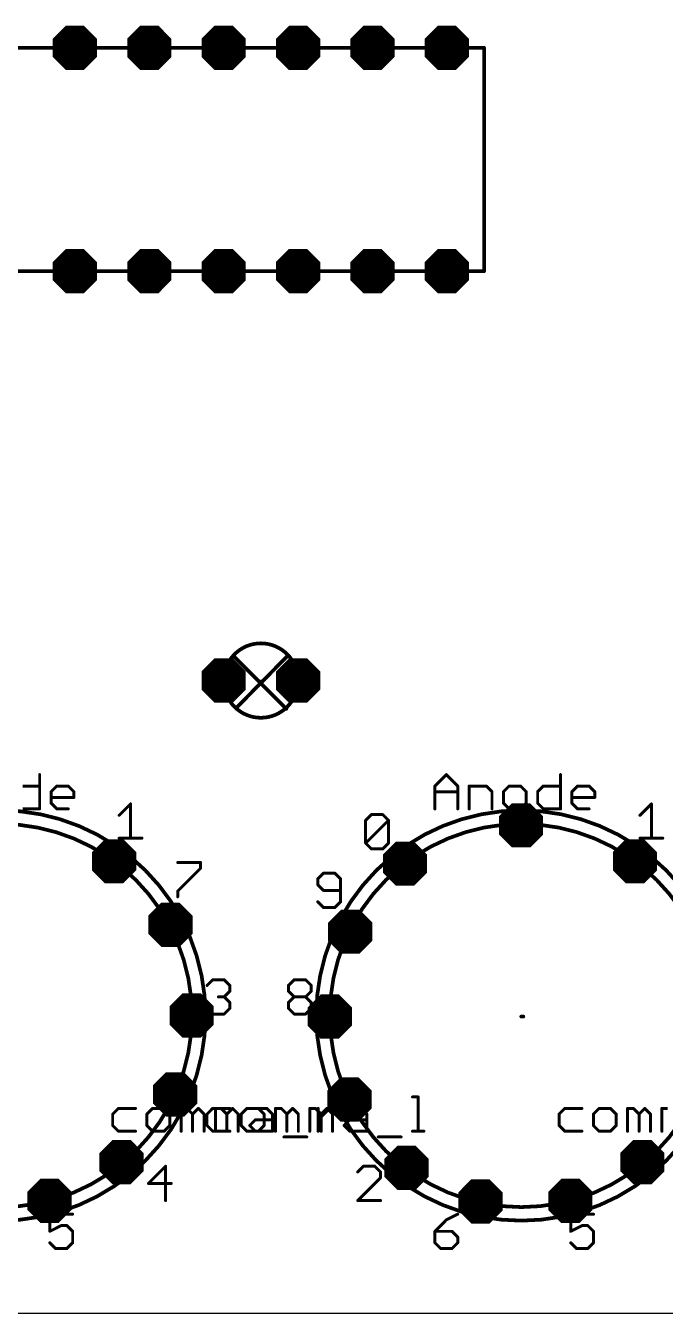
# Model space of a CAD drawing. Extents: x -5 to 105, y 0 to 80.
# Drawn here: x 24.99 to 46.82, y 0 to 43.93 of the extents above; entities that cross this region are included whole.
import ezdxf

# ---------------------------------------------------------------- set-up
doc = ezdxf.new("R2010")
doc.units = 0
for name, color, linetype in [('17', 82, 'CONTINUOUS'), ('20', 7, 'CONTINUOUS'), ('21', 253, 'CONTINUOUS'), ('23', 7, 'CONTINUOUS')]:
    doc.layers.add(name, color=color, linetype=linetype)

# ---------------------------------------------------------------- blocks, each defined once
blk = doc.blocks.new('OCTAGONP')
at = {"const_width": 0.5}
blk.add_lwpolyline([(-0.25, -0.1036), (-0.25, 0.1036), (-0.1036, 0.25), (0.1036, 0.25), (0.25, 0.1036), (0.25, -0.1036), (0.1036, -0.25), (-0.1036, -0.25), (-0.25, -0.1036), (-0.25, 0.1036)], dxfattribs=at)

msp = doc.modelspace()

# ---------------------------------------------------------------- linework, layer by layer
at = {"layer": '20'}
msp.add_line((0, 0), (100, 0), dxfattribs=at)
at = {"layer": '21'}
for points, const_width in [([(5.08, 43.18), (40.64, 43.18)], 0.127), ([(40.64, 43.18), (40.64, 35.56)], 0.127), ([(40.64, 35.56), (5.08, 35.56)], 0.127), ([(32.0807, 22.4354), (33.8888, 20.6272)], 0.127), ([(32.1746, 20.6507), (33.8888, 22.3884)], 0.127), ([(24.8835, 17.9903), (25.4682, 17.9903)], 0.1016), ([(25.4682, 18.3801), (25.4682, 17.2108)], 0.1016), ([(25.858, 17.7954), (26.0528, 17.9903)], 0.1016), ([(26.0528, 17.9903), (26.4426, 17.9903)], 0.1016), ([(26.4426, 17.9903), (26.6375, 17.7954)], 0.1016), ([(38.9608, 17.9903), (39.3505, 18.3801)], 0.1016), ([(38.9608, 17.2108), (38.9608, 17.9903)], 0.1016), ([(39.3505, 18.3801), (39.7403, 17.9903)], 0.1016), ([(39.7403, 17.9903), (39.7403, 17.2108)], 0.1016), ([(40.1301, 17.2108), (40.1301, 17.9903)], 0.1016), ([(40.1301, 17.9903), (40.7147, 17.9903)], 0.1016), ([(40.7147, 17.9903), (40.9096, 17.7954)], 0.1016), ([(41.4942, 17.9903), (41.2994, 17.7954)], 0.1016), ([(41.884, 17.9903), (41.4942, 17.9903)], 0.1016), ([(42.0789, 17.7954), (41.884, 17.9903)], 0.1016), ([(42.4687, 17.7954), (42.6635, 17.9903)], 0.1016), ([(42.6635, 17.9903), (43.2482, 17.9903)], 0.1016), ([(43.2482, 18.3801), (43.2482, 17.2108)], 0.1016), ([(43.638, 17.7954), (43.8328, 17.9903)], 0.1016), ([(43.8328, 17.9903), (44.2226, 17.9903)], 0.1016), ([(44.2226, 17.9903), (44.4175, 17.7954)], 0.1016), ([(25.858, 17.4056), (25.858, 17.7954)], 0.1016), ([(26.6375, 17.6005), (25.858, 17.6005)], 0.1016), ([(26.6375, 17.7954), (26.6375, 17.6005)], 0.1016), ([(38.9608, 17.7954), (39.7403, 17.7954)], 0.1016), ([(40.9096, 17.7954), (40.9096, 17.2108)], 0.1016), ([(41.2994, 17.7954), (41.2994, 17.4056)], 0.1016), ([(42.0789, 17.4056), (42.0789, 17.7954)], 0.1016), ([(42.4687, 17.4056), (42.4687, 17.7954)], 0.1016), ([(43.638, 17.4056), (43.638, 17.7954)], 0.1016), ([(44.4175, 17.6005), (43.638, 17.6005)], 0.1016), ([(44.4175, 17.7954), (44.4175, 17.6005)], 0.1016), ([(25.4682, 17.2108), (24.8835, 17.2108)], 0.1016), ([(26.0528, 17.2108), (25.858, 17.4056)], 0.1016), ([(26.4426, 17.2108), (26.0528, 17.2108)], 0.1016), ([(28.1808, 16.9903), (28.5705, 17.3801)], 0.1016), ([(28.5705, 17.3801), (28.5705, 16.2108)], 0.1016), ([(41.2994, 17.4056), (41.4942, 17.2108)], 0.1016), ([(41.4942, 17.2108), (41.884, 17.2108)], 0.1016), ([(41.884, 17.2108), (42.0789, 17.4056)], 0.1016), ([(42.6635, 17.2108), (42.4687, 17.4056)], 0.1016), ([(43.2482, 17.2108), (42.6635, 17.2108)], 0.1016), ([(43.8328, 17.2108), (43.638, 17.4056)], 0.1016), ([(44.2226, 17.2108), (43.8328, 17.2108)], 0.1016), ([(45.9608, 16.9903), (46.3505, 17.3801)], 0.1016), ([(46.3505, 17.3801), (46.3505, 16.2108)], 0.1016), ([(36.5958, 16.8202), (36.7906, 17.0151)], 0.1016), ([(36.5958, 16.0406), (36.5958, 16.8202)], 0.1016), ([(36.5958, 16.0406), (37.3753, 16.8202)], 0.1016), ([(36.7906, 17.0151), (37.1804, 17.0151)], 0.1016), ([(37.1804, 17.0151), (37.3753, 16.8202)], 0.1016), ([(37.3753, 16.8202), (37.3753, 16.0406)], 0.1016), ([(28.1808, 16.2108), (28.9603, 16.2108)], 0.1016), ([(45.9608, 16.2108), (46.7403, 16.2108)], 0.1016), ([(36.7906, 15.8458), (36.5958, 16.0406)], 0.1016), ([(37.1804, 15.8458), (36.7906, 15.8458)], 0.1016), ([(37.3753, 16.0406), (37.1804, 15.8458)], 0.1016), ([(30.1808, 15.3801), (30.9603, 15.3801)], 0.1016), ([(30.9603, 15.3801), (30.9603, 15.1852)], 0.1016), ([(30.9603, 15.1852), (30.1808, 14.4056)], 0.1016), ([(35.1556, 15.0151), (34.9608, 14.8202)], 0.1016), ([(35.5454, 15.0151), (35.1556, 15.0151)], 0.1016), ([(35.7403, 14.8202), (35.5454, 15.0151)], 0.1016), ([(34.9608, 14.8202), (34.9608, 14.6253)], 0.1016), ([(34.9608, 14.6253), (35.1556, 14.4304)], 0.1016), ([(35.7403, 14.0406), (35.7403, 14.8202)], 0.1016), ([(30.1808, 14.4056), (30.1808, 14.2108)], 0.1016), ([(34.9608, 14.0406), (35.1556, 13.8458)], 0.1016), ([(35.1556, 14.4304), (35.7403, 14.4304)], 0.1016), ([(35.5454, 13.8458), (35.7403, 14.0406)], 0.1016), ([(35.1556, 13.8458), (35.5454, 13.8458)], 0.1016), ([(31.1808, 11.1852), (31.3756, 11.3801)], 0.1016), ([(31.3756, 11.3801), (31.7654, 11.3801)], 0.1016), ([(31.7654, 11.3801), (31.9603, 11.1852)], 0.1016), ([(33.9608, 11.1852), (34.1556, 11.3801)], 0.1016), ([(34.1556, 11.3801), (34.5454, 11.3801)], 0.1016), ([(34.5454, 11.3801), (34.7403, 11.1852)], 0.1016), ([(31.9603, 10.9903), (31.7654, 10.7954)], 0.1016), ([(31.9603, 11.1852), (31.9603, 10.9903)], 0.1016), ([(33.9608, 10.9903), (33.9608, 11.1852)], 0.1016), ([(34.1556, 10.7954), (33.9608, 10.9903)], 0.1016), ([(34.7403, 10.9903), (34.5454, 10.7954)], 0.1016), ([(34.7403, 11.1852), (34.7403, 10.9903)], 0.1016), ([(31.7654, 10.7954), (31.5705, 10.7954)], 0.1016), ([(31.7654, 10.7954), (31.9603, 10.6005)], 0.1016), ([(31.9603, 10.6005), (31.9603, 10.4056)], 0.1016), ([(33.9608, 10.6005), (34.1556, 10.7954)], 0.1016), ([(33.9608, 10.4056), (33.9608, 10.6005)], 0.1016), ([(34.1556, 10.7954), (34.5454, 10.7954)], 0.1016), ([(34.5454, 10.7954), (34.7403, 10.6005)], 0.1016), ([(34.7403, 10.6005), (34.7403, 10.4056)], 0.1016), ([(31.3756, 10.2108), (31.1808, 10.4056)], 0.1016), ([(31.7654, 10.2108), (31.3756, 10.2108)], 0.1016), ([(31.9603, 10.4056), (31.7654, 10.2108)], 0.1016), ([(34.1556, 10.2108), (33.9608, 10.4056)], 0.1016), ([(34.5454, 10.2108), (34.1556, 10.2108)], 0.1016), ([(34.7403, 10.4056), (34.5454, 10.2108)], 0.1016), ([(41.91, 10.1253), (41.9794, 10.1253)], 0.127), ([(28.1556, 6.9903), (27.9608, 6.7954)], 0.1016), ([(28.7403, 6.9903), (28.1556, 6.9903)], 0.1016), ([(29.3249, 6.9903), (29.1301, 6.7954)], 0.1016), ([(29.7147, 6.9903), (29.3249, 6.9903)], 0.1016), ([(29.9096, 6.7954), (29.7147, 6.9903)], 0.1016), ([(30.2994, 6.2108), (30.2994, 6.9903)], 0.1016), ([(30.2994, 6.9903), (30.4942, 6.9903)], 0.1016), ([(30.4942, 6.9903), (30.6891, 6.7954)], 0.1016), ([(30.6891, 6.7954), (30.884, 6.9903)], 0.1016), ([(30.884, 6.9903), (31.0789, 6.7954)], 0.1016), ([(31.3756, 6.9903), (31.1808, 6.7954)], 0.1016), ([(31.9603, 6.9903), (31.3756, 6.9903)], 0.1016), ([(31.4687, 6.2108), (31.4687, 6.9903)], 0.1016), ([(31.4687, 6.9903), (31.6635, 6.9903)], 0.1016), ([(31.6635, 6.9903), (31.8584, 6.7954)], 0.1016), ([(31.8584, 6.7954), (32.0533, 6.9903)], 0.1016), ([(32.0533, 6.9903), (32.2482, 6.7954)], 0.1016), ([(32.5449, 6.9903), (32.3501, 6.7954)], 0.1016), ([(32.9347, 6.9903), (32.5449, 6.9903)], 0.1016), ([(32.8328, 6.9903), (33.2226, 6.9903)], 0.1016), ([(33.1296, 6.7954), (32.9347, 6.9903)], 0.1016), ([(33.2226, 6.9903), (33.4175, 6.7954)], 0.1016), ([(33.5194, 6.2108), (33.5194, 6.9903)], 0.1016), ([(33.5194, 6.9903), (33.7142, 6.9903)], 0.1016), ([(33.7142, 6.9903), (33.9091, 6.7954)], 0.1016), ([(33.9091, 6.7954), (34.104, 6.9903)], 0.1016), ([(34.104, 6.9903), (34.2989, 6.7954)], 0.1016), ([(34.6887, 6.2108), (34.6887, 6.9903)], 0.1016), ([(34.6887, 6.9903), (34.8835, 6.9903)], 0.1016), ([(34.8835, 6.9903), (35.0784, 6.7954)], 0.1016), ([(34.9766, 6.2108), (34.9766, 6.9903)], 0.1016), ([(34.9766, 6.6005), (35.3663, 6.9903)], 0.1016), ([(35.0784, 6.7954), (35.2733, 6.9903)], 0.1016), ([(35.2733, 6.9903), (35.4682, 6.7954)], 0.1016), ([(35.3663, 6.9903), (35.5612, 6.9903)], 0.1016), ([(36.0528, 6.9903), (36.4426, 6.9903)], 0.1016), ([(36.4426, 6.9903), (36.6375, 6.7954)], 0.1016), ([(38.1966, 7.3801), (38.3914, 7.3801)], 0.1016), ([(38.3914, 7.3801), (38.3914, 6.2108)], 0.1016), ([(43.3956, 6.9903), (43.2008, 6.7954)], 0.1016), ([(43.9803, 6.9903), (43.3956, 6.9903)], 0.1016), ([(44.5649, 6.9903), (44.3701, 6.7954)], 0.1016), ([(44.9547, 6.9903), (44.5649, 6.9903)], 0.1016), ([(45.1496, 6.7954), (44.9547, 6.9903)], 0.1016), ([(45.5394, 6.2108), (45.5394, 6.9903)], 0.1016), ([(45.5394, 6.9903), (45.7342, 6.9903)], 0.1016), ([(45.7342, 6.9903), (45.9291, 6.7954)], 0.1016), ([(45.9291, 6.7954), (46.124, 6.9903)], 0.1016), ([(46.124, 6.9903), (46.3189, 6.7954)], 0.1016), ([(46.7087, 6.2108), (46.7087, 6.9903)], 0.1016), ([(46.7087, 6.9903), (46.9035, 6.9903)], 0.1016), ([(27.9608, 6.7954), (27.9608, 6.4056)], 0.1016), ([(29.1301, 6.7954), (29.1301, 6.4056)], 0.1016), ([(29.9096, 6.4056), (29.9096, 6.7954)], 0.1016), ([(30.6891, 6.7954), (30.6891, 6.2108)], 0.1016), ([(31.0789, 6.7954), (31.0789, 6.2108)], 0.1016), ([(31.1808, 6.7954), (31.1808, 6.4056)], 0.1016), ([(31.8584, 6.7954), (31.8584, 6.2108)], 0.1016), ([(32.2482, 6.7954), (32.2482, 6.2108)], 0.1016), ([(32.3501, 6.7954), (32.3501, 6.4056)], 0.1016), ([(32.638, 6.4056), (32.8328, 6.6005)], 0.1016), ([(32.8328, 6.6005), (33.4175, 6.6005)], 0.1016), ([(33.1296, 6.4056), (33.1296, 6.7954)], 0.1016), ([(33.4175, 6.7954), (33.4175, 6.2108)], 0.1016), ([(33.9091, 6.7954), (33.9091, 6.2108)], 0.1016), ([(34.2989, 6.7954), (34.2989, 6.2108)], 0.1016), ([(35.0784, 6.7954), (35.0784, 6.2108)], 0.1016), ([(35.4682, 6.7954), (35.4682, 6.2108)], 0.1016), ([(35.858, 6.4056), (36.0528, 6.6005)], 0.1016), ([(36.0528, 6.6005), (36.6375, 6.6005)], 0.1016), ([(36.6375, 6.7954), (36.6375, 6.2108)], 0.1016), ([(43.2008, 6.7954), (43.2008, 6.4056)], 0.1016), ([(44.3701, 6.7954), (44.3701, 6.4056)], 0.1016), ([(45.1496, 6.4056), (45.1496, 6.7954)], 0.1016), ([(45.9291, 6.7954), (45.9291, 6.2108)], 0.1016), ([(46.3189, 6.7954), (46.3189, 6.2108)], 0.1016), ([(27.9608, 6.4056), (28.1556, 6.2108)], 0.1016), ([(28.1556, 6.2108), (28.7403, 6.2108)], 0.1016), ([(29.1301, 6.4056), (29.3249, 6.2108)], 0.1016), ([(29.3249, 6.2108), (29.7147, 6.2108)], 0.1016), ([(29.7147, 6.2108), (29.9096, 6.4056)], 0.1016), ([(31.1808, 6.4056), (31.3756, 6.2108)], 0.1016), ([(31.3756, 6.2108), (31.9603, 6.2108)], 0.1016), ([(32.3501, 6.4056), (32.5449, 6.2108)], 0.1016), ([(32.5449, 6.2108), (32.9347, 6.2108)], 0.1016), ([(32.8328, 6.2108), (32.638, 6.4056)], 0.1016), ([(33.4175, 6.2108), (32.8328, 6.2108)], 0.1016), ([(32.9347, 6.2108), (33.1296, 6.4056)], 0.1016), ([(36.0528, 6.2108), (35.858, 6.4056)], 0.1016), ([(36.6375, 6.2108), (36.0528, 6.2108)], 0.1016), ([(38.1966, 6.2108), (38.5863, 6.2108)], 0.1016), ([(43.2008, 6.4056), (43.3956, 6.2108)], 0.1016), ([(43.3956, 6.2108), (43.9803, 6.2108)], 0.1016), ([(44.3701, 6.4056), (44.5649, 6.2108)], 0.1016), ([(44.5649, 6.2108), (44.9547, 6.2108)], 0.1016), ([(44.9547, 6.2108), (45.1496, 6.4056)], 0.1016), ([(33.8073, 6.016), (34.5868, 6.016)], 0.1016), ([(37.0273, 6.016), (37.8068, 6.016)], 0.1016), ([(29.7654, 5.0151), (29.1808, 4.4304)], 0.1016), ([(29.7654, 3.8458), (29.7654, 5.0151)], 0.1016), ([(36.5206, 5.0151), (36.3258, 4.8202)], 0.1016), ([(36.9104, 5.0151), (36.5206, 5.0151)], 0.1016), ([(37.1053, 4.8202), (36.9104, 5.0151)], 0.1016), ([(37.1053, 4.6253), (37.1053, 4.8202)], 0.1016), ([(29.1808, 4.4304), (29.9603, 4.4304)], 0.1016), ([(36.3258, 3.8458), (37.1053, 4.6253)], 0.1016), ([(37.1053, 3.8458), (36.3258, 3.8458)], 0.1016), ([(26.5953, 3.3801), (25.8158, 3.3801)], 0.1016), ([(25.8158, 3.3801), (25.8158, 2.7954)], 0.1016), ([(39.3505, 3.1852), (38.9608, 2.7954)], 0.1016), ([(39.7403, 3.3801), (39.3505, 3.1852)], 0.1016), ([(44.3753, 3.3801), (43.5958, 3.3801)], 0.1016), ([(43.5958, 3.3801), (43.5958, 2.7954)], 0.1016), ([(25.8158, 2.7954), (26.2055, 2.9903)], 0.1016), ([(26.2055, 2.9903), (26.4004, 2.9903)], 0.1016), ([(26.4004, 2.9903), (26.5953, 2.7954)], 0.1016), ([(26.5953, 2.7954), (26.5953, 2.4056)], 0.1016), ([(38.9608, 2.7954), (38.9608, 2.4056)], 0.1016), ([(39.5454, 2.7954), (38.9608, 2.7954)], 0.1016), ([(39.7403, 2.6005), (39.5454, 2.7954)], 0.1016), ([(39.7403, 2.4056), (39.7403, 2.6005)], 0.1016), ([(43.5958, 2.7954), (43.9855, 2.9903)], 0.1016), ([(43.9855, 2.9903), (44.1804, 2.9903)], 0.1016), ([(44.1804, 2.9903), (44.3753, 2.7954)], 0.1016), ([(44.3753, 2.7954), (44.3753, 2.4056)], 0.1016), ([(26.0106, 2.2108), (25.8158, 2.4056)], 0.1016), ([(26.4004, 2.2108), (26.0106, 2.2108)], 0.1016), ([(26.5953, 2.4056), (26.4004, 2.2108)], 0.1016), ([(38.9608, 2.4056), (39.1556, 2.2108)], 0.1016), ([(39.1556, 2.2108), (39.5454, 2.2108)], 0.1016), ([(39.5454, 2.2108), (39.7403, 2.4056)], 0.1016), ([(43.7906, 2.2108), (43.5958, 2.4056)], 0.1016), ([(44.1804, 2.2108), (43.7906, 2.2108)], 0.1016), ([(44.3753, 2.4056), (44.1804, 2.2108)], 0.1016)]:
    msp.add_lwpolyline(points, dxfattribs=dict(at, const_width=const_width))
for points, const_width in [([(40.6718, 43.18, 1), (40.6082, 43.18)], 0.0635), ([(40.64, 43.1482, 1), (40.64, 43.2118)], 0.0635), ([(40.6082, 35.56, 1), (40.6718, 35.56)], 0.0635), ([(40.64, 35.5282, 1), (40.64, 35.5918)], 0.0635), ([(33.02, 20.32, 1), (33.02, 22.86, 1), (33.02, 20.32)], 0.127), ([(32.1032, 22.4579, 1), (32.0582, 22.4129)], 0.0635), ([(33.9114, 22.3661, 1), (33.8662, 22.4107)], 0.0635), ([(32.152, 20.673, 1), (32.1972, 20.6284)], 0.0635), ([(33.8663, 20.6047, 1), (33.9113, 20.6497)], 0.0635), ([(25.4936, 18.3801, 1), (25.4428, 18.3801)], 0.0508), ([(25.4682, 17.9649, 1), (25.4682, 18.0157)], 0.0508), ([(26.0528, 18.0157, 1), (26.0528, 17.9649)], 0.0508), ([(26.0708, 17.9723, 1), (26.0348, 18.0083)], 0.0508), ([(26.4606, 18.0083, 1), (26.4246, 17.9723)], 0.0508), ([(26.4426, 17.9649, 1), (26.4426, 18.0157)], 0.0508), ([(38.9428, 18.0083, 1), (38.9788, 17.9723)], 0.0508), ([(38.9862, 17.9903, 1), (38.9354, 17.9903)], 0.0508), ([(39.3685, 18.3981, 1), (39.3325, 18.3621)], 0.0508), ([(39.3685, 18.3621, 1), (39.3325, 18.3981)], 0.0508), ([(39.7657, 17.9903, 1), (39.7149, 17.9903)], 0.0508), ([(39.7223, 17.9723, 1), (39.7583, 18.0083)], 0.0508), ([(40.1555, 17.9903, 1), (40.1047, 17.9903)], 0.0508), ([(40.1301, 18.0157, 1), (40.1301, 17.9649)], 0.0508), ([(40.7327, 18.0083, 1), (40.6967, 17.9723)], 0.0508), ([(40.7147, 17.9649, 1), (40.7147, 18.0157)], 0.0508), ([(41.4942, 18.0157, 1), (41.4942, 17.9649)], 0.0508), ([(41.5122, 17.9723, 1), (41.4762, 18.0083)], 0.0508), ([(41.902, 18.0083, 1), (41.866, 17.9723)], 0.0508), ([(41.884, 17.9649, 1), (41.884, 18.0157)], 0.0508), ([(42.6635, 18.0157, 1), (42.6635, 17.9649)], 0.0508), ([(42.6815, 17.9723, 1), (42.6455, 18.0083)], 0.0508), ([(43.2736, 18.3801, 1), (43.2228, 18.3801)], 0.0508), ([(43.2482, 17.9649, 1), (43.2482, 18.0157)], 0.0508), ([(43.8328, 18.0157, 1), (43.8328, 17.9649)], 0.0508), ([(43.8508, 17.9723, 1), (43.8148, 18.0083)], 0.0508), ([(44.2406, 18.0083, 1), (44.2046, 17.9723)], 0.0508), ([(44.2226, 17.9649, 1), (44.2226, 18.0157)], 0.0508), ([(25.84, 17.8134, 1), (25.876, 17.7774)], 0.0508), ([(25.8834, 17.7954, 1), (25.8326, 17.7954)], 0.0508), ([(25.858, 17.6259, 1), (25.858, 17.5751)], 0.0508), ([(26.6629, 17.7954, 1), (26.6121, 17.7954)], 0.0508), ([(26.6121, 17.6005, 1), (26.6629, 17.6005)], 0.0508), ([(26.6195, 17.7774, 1), (26.6555, 17.8134)], 0.0508), ([(26.6375, 17.5751, 1), (26.6375, 17.6259)], 0.0508), ([(38.9608, 17.8208, 1), (38.9608, 17.77)], 0.0508), ([(39.7403, 17.77, 1), (39.7403, 17.8208)], 0.0508), ([(40.935, 17.7954, 1), (40.8842, 17.7954)], 0.0508), ([(40.8916, 17.7774, 1), (40.9276, 17.8134)], 0.0508), ([(41.2814, 17.8134, 1), (41.3174, 17.7774)], 0.0508), ([(41.3248, 17.7954, 1), (41.274, 17.7954)], 0.0508), ([(42.1043, 17.7954, 1), (42.0535, 17.7954)], 0.0508), ([(42.0609, 17.7774, 1), (42.0969, 17.8134)], 0.0508), ([(42.4507, 17.8134, 1), (42.4867, 17.7774)], 0.0508), ([(42.4941, 17.7954, 1), (42.4433, 17.7954)], 0.0508), ([(43.62, 17.8134, 1), (43.656, 17.7774)], 0.0508), ([(43.6634, 17.7954, 1), (43.6126, 17.7954)], 0.0508), ([(43.638, 17.6259, 1), (43.638, 17.5751)], 0.0508), ([(44.4429, 17.7954, 1), (44.3921, 17.7954)], 0.0508), ([(44.3921, 17.6005, 1), (44.4429, 17.6005)], 0.0508), ([(44.3995, 17.7774, 1), (44.4355, 17.8134)], 0.0508), ([(44.4175, 17.5751, 1), (44.4175, 17.6259)], 0.0508), ([(24.13, 3.16, 1), (24.13, 17.16, 1), (24.13, 3.16)], 0.127), ([(25.4428, 17.2108, 1), (25.4936, 17.2108)], 0.0508), ([(25.4682, 17.1854, 1), (25.4682, 17.2362)], 0.0508), ([(25.876, 17.4236, 1), (25.84, 17.3876)], 0.0508), ([(25.8326, 17.4056, 1), (25.8834, 17.4056)], 0.0508), ([(26.0528, 17.2362, 1), (26.0528, 17.1854)], 0.0508), ([(26.0348, 17.1928, 1), (26.0708, 17.2288)], 0.0508), ([(26.4426, 17.1854, 1), (26.4426, 17.2362)], 0.0508), ([(28.5959, 17.3801, 1), (28.5451, 17.3801)], 0.0508), ([(28.5885, 17.3621, 1), (28.5525, 17.3981)], 0.0508), ([(41.91, 3.16, 1), (41.91, 17.16, 1), (41.91, 3.16)], 0.127), ([(38.9354, 17.2108, 1), (38.9862, 17.2108)], 0.0508), ([(39.7149, 17.2108, 1), (39.7657, 17.2108)], 0.0508), ([(40.1047, 17.2108, 1), (40.1555, 17.2108)], 0.0508), ([(40.8842, 17.2108, 1), (40.935, 17.2108)], 0.0508), ([(41.3174, 17.4236, 1), (41.2814, 17.3876)], 0.0508), ([(41.274, 17.4056, 1), (41.3248, 17.4056)], 0.0508), ([(41.4942, 17.2362, 1), (41.4942, 17.1854)], 0.0508), ([(41.4762, 17.1928, 1), (41.5122, 17.2288)], 0.0508), ([(41.866, 17.2288, 1), (41.902, 17.1928)], 0.0508), ([(41.884, 17.1854, 1), (41.884, 17.2362)], 0.0508), ([(42.0535, 17.4056, 1), (42.1043, 17.4056)], 0.0508), ([(42.0969, 17.3876, 1), (42.0609, 17.4236)], 0.0508), ([(42.4867, 17.4236, 1), (42.4507, 17.3876)], 0.0508), ([(42.4433, 17.4056, 1), (42.4941, 17.4056)], 0.0508), ([(42.6635, 17.2362, 1), (42.6635, 17.1854)], 0.0508), ([(42.6455, 17.1928, 1), (42.6815, 17.2288)], 0.0508), ([(43.2228, 17.2108, 1), (43.2736, 17.2108)], 0.0508), ([(43.2482, 17.1854, 1), (43.2482, 17.2362)], 0.0508), ([(43.656, 17.4236, 1), (43.62, 17.3876)], 0.0508), ([(43.6126, 17.4056, 1), (43.6634, 17.4056)], 0.0508), ([(43.8328, 17.2362, 1), (43.8328, 17.1854)], 0.0508), ([(43.8148, 17.1928, 1), (43.8508, 17.2288)], 0.0508), ([(44.2226, 17.1854, 1), (44.2226, 17.2362)], 0.0508), ([(46.3759, 17.3801, 1), (46.3251, 17.3801)], 0.0508), ([(46.3685, 17.3621, 1), (46.3325, 17.3981)], 0.0508), ([(24.13, 3.6223, 1), (24.13, 16.6977, 1), (24.13, 3.6223)], 0.127), ([(28.1628, 17.0083, 1), (28.1988, 16.9723)], 0.0508), ([(41.91, 3.6223, 1), (41.91, 16.6977, 1), (41.91, 3.6223)], 0.127), ([(36.5778, 16.8382, 1), (36.6138, 16.8022)], 0.0508), ([(36.6212, 16.8202, 1), (36.5704, 16.8202)], 0.0508), ([(36.7906, 17.0405, 1), (36.7906, 16.9897)], 0.0508), ([(36.8086, 16.9971, 1), (36.7726, 17.0331)], 0.0508), ([(37.1984, 17.0331, 1), (37.1624, 16.9971)], 0.0508), ([(37.1804, 16.9897, 1), (37.1804, 17.0405)], 0.0508), ([(37.4007, 16.8202, 1), (37.3499, 16.8202)], 0.0508), ([(37.3933, 16.8022, 1), (37.3573, 16.8382)], 0.0508), ([(37.3573, 16.8022, 1), (37.3933, 16.8382)], 0.0508), ([(45.9428, 17.0083, 1), (45.9788, 16.9723)], 0.0508), ([(28.1808, 16.2362, 1), (28.1808, 16.1854)], 0.0508), ([(28.9603, 16.1854, 1), (28.9603, 16.2362)], 0.0508), ([(45.9608, 16.2362, 1), (45.9608, 16.1854)], 0.0508), ([(46.7403, 16.1854, 1), (46.7403, 16.2362)], 0.0508), ([(28.5451, 16.2108, 1), (28.5959, 16.2108)], 0.0508), ([(36.6138, 16.0586, 1), (36.5778, 16.0226)], 0.0508), ([(36.5778, 16.0586, 1), (36.6138, 16.0226)], 0.0508), ([(36.5704, 16.0406, 1), (36.6212, 16.0406)], 0.0508), ([(36.7906, 15.8712, 1), (36.7906, 15.8204)], 0.0508), ([(36.7726, 15.8278, 1), (36.8086, 15.8638)], 0.0508), ([(37.1624, 15.8638, 1), (37.1984, 15.8278)], 0.0508), ([(37.1804, 15.8204, 1), (37.1804, 15.8712)], 0.0508), ([(37.3499, 16.0406, 1), (37.4007, 16.0406)], 0.0508), ([(37.3933, 16.0226, 1), (37.3573, 16.0586)], 0.0508), ([(46.3251, 16.2108, 1), (46.3759, 16.2108)], 0.0508), ([(30.1808, 15.4055, 1), (30.1808, 15.3547)], 0.0508), ([(30.9857, 15.3801, 1), (30.9349, 15.3801)], 0.0508), ([(30.9603, 15.3547, 1), (30.9603, 15.4055)], 0.0508), ([(30.9349, 15.1852, 1), (30.9857, 15.1852)], 0.0508), ([(30.9783, 15.1672, 1), (30.9423, 15.2032)], 0.0508), ([(35.1556, 15.0405, 1), (35.1556, 14.9897)], 0.0508), ([(35.1736, 14.9971, 1), (35.1376, 15.0331)], 0.0508), ([(35.5634, 15.0331, 1), (35.5274, 14.9971)], 0.0508), ([(35.5454, 14.9897, 1), (35.5454, 15.0405)], 0.0508), ([(34.9428, 14.8382, 1), (34.9788, 14.8022)], 0.0508), ([(34.9788, 14.6433, 1), (34.9428, 14.6073)], 0.0508), ([(34.9862, 14.8202, 1), (34.9354, 14.8202)], 0.0508), ([(34.9354, 14.6253, 1), (34.9862, 14.6253)], 0.0508), ([(35.7657, 14.8202, 1), (35.7149, 14.8202)], 0.0508), ([(35.7223, 14.8022, 1), (35.7583, 14.8382)], 0.0508), ([(30.1628, 14.4236, 1), (30.1988, 14.3876)], 0.0508), ([(30.2062, 14.4056, 1), (30.1554, 14.4056)], 0.0508), ([(30.1554, 14.2108, 1), (30.2062, 14.2108)], 0.0508), ([(34.9788, 14.0586, 1), (34.9428, 14.0226)], 0.0508), ([(35.1556, 14.4558, 1), (35.1556, 14.405)], 0.0508), ([(35.1376, 14.4124, 1), (35.1736, 14.4484)], 0.0508), ([(35.7149, 14.0406, 1), (35.7657, 14.0406)], 0.0508), ([(35.7583, 14.0226, 1), (35.7223, 14.0586)], 0.0508), ([(35.7403, 14.405, 1), (35.7403, 14.4558)], 0.0508), ([(35.1556, 13.8712, 1), (35.1556, 13.8204)], 0.0508), ([(35.1376, 13.8278, 1), (35.1736, 13.8638)], 0.0508), ([(35.5274, 13.8638, 1), (35.5634, 13.8278)], 0.0508), ([(35.5454, 13.8204, 1), (35.5454, 13.8712)], 0.0508), ([(31.3756, 11.4055, 1), (31.3756, 11.3547)], 0.0508), ([(31.3936, 11.3621, 1), (31.3576, 11.3981)], 0.0508), ([(31.7834, 11.3981, 1), (31.7474, 11.3621)], 0.0508), ([(31.7654, 11.3547, 1), (31.7654, 11.4055)], 0.0508), ([(34.1556, 11.4055, 1), (34.1556, 11.3547)], 0.0508), ([(34.1736, 11.3621, 1), (34.1376, 11.3981)], 0.0508), ([(34.5634, 11.3981, 1), (34.5274, 11.3621)], 0.0508), ([(34.5454, 11.3547, 1), (34.5454, 11.4055)], 0.0508), ([(31.1628, 11.2032, 1), (31.1988, 11.1672)], 0.0508), ([(31.9857, 11.1852, 1), (31.9349, 11.1852)], 0.0508), ([(31.9349, 10.9903, 1), (31.9857, 10.9903)], 0.0508), ([(31.9423, 11.1672, 1), (31.9783, 11.2032)], 0.0508), ([(31.9783, 10.9723, 1), (31.9423, 11.0083)], 0.0508), ([(33.9428, 11.2032, 1), (33.9788, 11.1672)], 0.0508), ([(33.9788, 11.0083, 1), (33.9428, 10.9723)], 0.0508), ([(33.9862, 11.1852, 1), (33.9354, 11.1852)], 0.0508), ([(33.9354, 10.9903, 1), (33.9862, 10.9903)], 0.0508), ([(34.7657, 11.1852, 1), (34.7149, 11.1852)], 0.0508), ([(34.7149, 10.9903, 1), (34.7657, 10.9903)], 0.0508), ([(34.7223, 11.1672, 1), (34.7583, 11.2032)], 0.0508), ([(34.7583, 10.9723, 1), (34.7223, 11.0083)], 0.0508), ([(31.5705, 10.8208, 1), (31.5705, 10.77)], 0.0508), ([(31.7834, 10.8134, 1), (31.7474, 10.7774)], 0.0508), ([(31.7474, 10.8134, 1), (31.7834, 10.7774)], 0.0508), ([(31.7654, 10.77, 1), (31.7654, 10.8208)], 0.0508), ([(31.9857, 10.6005, 1), (31.9349, 10.6005)], 0.0508), ([(31.9423, 10.5825, 1), (31.9783, 10.6185)], 0.0508), ([(33.9428, 10.6185, 1), (33.9788, 10.5825)], 0.0508), ([(33.9862, 10.6005, 1), (33.9354, 10.6005)], 0.0508), ([(34.1556, 10.8208, 1), (34.1556, 10.77)], 0.0508), ([(34.1736, 10.7774, 1), (34.1376, 10.8134)], 0.0508), ([(34.1376, 10.7774, 1), (34.1736, 10.8134)], 0.0508), ([(34.5634, 10.8134, 1), (34.5274, 10.7774)], 0.0508), ([(34.5274, 10.8134, 1), (34.5634, 10.7774)], 0.0508), ([(34.5454, 10.77, 1), (34.5454, 10.8208)], 0.0508), ([(34.7657, 10.6005, 1), (34.7149, 10.6005)], 0.0508), ([(34.7223, 10.5825, 1), (34.7583, 10.6185)], 0.0508), ([(31.1988, 10.4236, 1), (31.1628, 10.3876)], 0.0508), ([(31.3756, 10.2362, 1), (31.3756, 10.1854)], 0.0508), ([(31.3576, 10.1928, 1), (31.3936, 10.2288)], 0.0508), ([(31.7474, 10.2288, 1), (31.7834, 10.1928)], 0.0508), ([(31.7654, 10.1854, 1), (31.7654, 10.2362)], 0.0508), ([(31.9349, 10.4056, 1), (31.9857, 10.4056)], 0.0508), ([(31.9783, 10.3876, 1), (31.9423, 10.4236)], 0.0508), ([(33.9788, 10.4236, 1), (33.9428, 10.3876)], 0.0508), ([(33.9354, 10.4056, 1), (33.9862, 10.4056)], 0.0508), ([(34.1556, 10.2362, 1), (34.1556, 10.1854)], 0.0508), ([(34.1376, 10.1928, 1), (34.1736, 10.2288)], 0.0508), ([(34.5274, 10.2288, 1), (34.5634, 10.1928)], 0.0508), ([(34.5454, 10.1854, 1), (34.5454, 10.2362)], 0.0508), ([(34.7149, 10.4056, 1), (34.7657, 10.4056)], 0.0508), ([(34.7583, 10.3876, 1), (34.7223, 10.4236)], 0.0508), ([(41.91, 10.1571, 1), (41.91, 10.0936)], 0.0635), ([(41.9794, 10.0936, 1), (41.9794, 10.1571)], 0.0635), ([(28.1556, 7.0157, 1), (28.1556, 6.9649)], 0.0508), ([(28.1736, 6.9723, 1), (28.1376, 7.0083)], 0.0508), ([(28.7403, 6.9649, 1), (28.7403, 7.0157)], 0.0508), ([(29.3249, 7.0157, 1), (29.3249, 6.9649)], 0.0508), ([(29.3429, 6.9723, 1), (29.3069, 7.0083)], 0.0508), ([(29.7327, 7.0083, 1), (29.6967, 6.9723)], 0.0508), ([(29.7147, 6.9649, 1), (29.7147, 7.0157)], 0.0508), ([(30.3248, 6.9903, 1), (30.274, 6.9903)], 0.0508), ([(30.2994, 7.0157, 1), (30.2994, 6.9649)], 0.0508), ([(30.5122, 7.0083, 1), (30.4762, 6.9723)], 0.0508), ([(30.4942, 6.9649, 1), (30.4942, 7.0157)], 0.0508), ([(30.902, 7.0083, 1), (30.866, 6.9723)], 0.0508), ([(30.902, 6.9723, 1), (30.866, 7.0083)], 0.0508), ([(31.3756, 7.0157, 1), (31.3756, 6.9649)], 0.0508), ([(31.3936, 6.9723, 1), (31.3576, 7.0083)], 0.0508), ([(31.4941, 6.9903, 1), (31.4433, 6.9903)], 0.0508), ([(31.4687, 7.0157, 1), (31.4687, 6.9649)], 0.0508), ([(31.6815, 7.0083, 1), (31.6455, 6.9723)], 0.0508), ([(31.6635, 6.9649, 1), (31.6635, 7.0157)], 0.0508), ([(31.9603, 6.9649, 1), (31.9603, 7.0157)], 0.0508), ([(32.0713, 7.0083, 1), (32.0353, 6.9723)], 0.0508), ([(32.0713, 6.9723, 1), (32.0353, 7.0083)], 0.0508), ([(32.5449, 7.0157, 1), (32.5449, 6.9649)], 0.0508), ([(32.5629, 6.9723, 1), (32.5269, 7.0083)], 0.0508), ([(32.8328, 7.0157, 1), (32.8328, 6.9649)], 0.0508), ([(32.9527, 7.0083, 1), (32.9167, 6.9723)], 0.0508), ([(32.9347, 6.9649, 1), (32.9347, 7.0157)], 0.0508), ([(33.2406, 7.0083, 1), (33.2046, 6.9723)], 0.0508), ([(33.2226, 6.9649, 1), (33.2226, 7.0157)], 0.0508), ([(33.5448, 6.9903, 1), (33.494, 6.9903)], 0.0508), ([(33.5194, 7.0157, 1), (33.5194, 6.9649)], 0.0508), ([(33.7322, 7.0083, 1), (33.6962, 6.9723)], 0.0508), ([(33.7142, 6.9649, 1), (33.7142, 7.0157)], 0.0508), ([(34.122, 7.0083, 1), (34.086, 6.9723)], 0.0508), ([(34.122, 6.9723, 1), (34.086, 7.0083)], 0.0508), ([(34.7141, 6.9903, 1), (34.6633, 6.9903)], 0.0508), ([(34.6887, 7.0157, 1), (34.6887, 6.9649)], 0.0508), ([(34.9015, 7.0083, 1), (34.8655, 6.9723)], 0.0508), ([(34.8835, 6.9649, 1), (34.8835, 7.0157)], 0.0508), ([(35.002, 6.9903, 1), (34.9512, 6.9903)], 0.0508), ([(35.2913, 7.0083, 1), (35.2553, 6.9723)], 0.0508), ([(35.2913, 6.9723, 1), (35.2553, 7.0083)], 0.0508), ([(35.3663, 7.0157, 1), (35.3663, 6.9649)], 0.0508), ([(35.3843, 6.9723, 1), (35.3483, 7.0083)], 0.0508), ([(35.5612, 6.9649, 1), (35.5612, 7.0157)], 0.0508), ([(36.0528, 7.0157, 1), (36.0528, 6.9649)], 0.0508), ([(36.4606, 7.0083, 1), (36.4246, 6.9723)], 0.0508), ([(36.4426, 6.9649, 1), (36.4426, 7.0157)], 0.0508), ([(38.1966, 7.4055, 1), (38.1966, 7.3547)], 0.0508), ([(38.4168, 7.3801, 1), (38.366, 7.3801)], 0.0508), ([(38.3914, 7.3547, 1), (38.3914, 7.4055)], 0.0508), ([(43.3956, 7.0157, 1), (43.3956, 6.9649)], 0.0508), ([(43.4136, 6.9723, 1), (43.3776, 7.0083)], 0.0508), ([(43.9803, 6.9649, 1), (43.9803, 7.0157)], 0.0508), ([(44.5649, 7.0157, 1), (44.5649, 6.9649)], 0.0508), ([(44.5829, 6.9723, 1), (44.5469, 7.0083)], 0.0508), ([(44.9727, 7.0083, 1), (44.9367, 6.9723)], 0.0508), ([(44.9547, 6.9649, 1), (44.9547, 7.0157)], 0.0508), ([(45.5648, 6.9903, 1), (45.514, 6.9903)], 0.0508), ([(45.5394, 7.0157, 1), (45.5394, 6.9649)], 0.0508), ([(45.7522, 7.0083, 1), (45.7162, 6.9723)], 0.0508), ([(45.7342, 6.9649, 1), (45.7342, 7.0157)], 0.0508), ([(46.142, 7.0083, 1), (46.106, 6.9723)], 0.0508), ([(46.142, 6.9723, 1), (46.106, 7.0083)], 0.0508), ([(46.7341, 6.9903, 1), (46.6833, 6.9903)], 0.0508), ([(46.7087, 7.0157, 1), (46.7087, 6.9649)], 0.0508), ([(27.9428, 6.8134, 1), (27.9788, 6.7774)], 0.0508), ([(27.9862, 6.7954, 1), (27.9354, 6.7954)], 0.0508), ([(29.1121, 6.8134, 1), (29.1481, 6.7774)], 0.0508), ([(29.1555, 6.7954, 1), (29.1047, 6.7954)], 0.0508), ([(29.935, 6.7954, 1), (29.8842, 6.7954)], 0.0508), ([(29.8916, 6.7774, 1), (29.9276, 6.8134)], 0.0508), ([(30.6711, 6.8134, 1), (30.7071, 6.7774)], 0.0508), ([(30.7145, 6.7954, 1), (30.6637, 6.7954)], 0.0508), ([(30.6711, 6.7774, 1), (30.7071, 6.8134)], 0.0508), ([(31.1043, 6.7954, 1), (31.0535, 6.7954)], 0.0508), ([(31.0609, 6.7774, 1), (31.0969, 6.8134)], 0.0508), ([(31.1628, 6.8134, 1), (31.1988, 6.7774)], 0.0508), ([(31.2062, 6.7954, 1), (31.1554, 6.7954)], 0.0508), ([(31.8404, 6.8134, 1), (31.8764, 6.7774)], 0.0508), ([(31.8838, 6.7954, 1), (31.833, 6.7954)], 0.0508), ([(31.8404, 6.7774, 1), (31.8764, 6.8134)], 0.0508), ([(32.2736, 6.7954, 1), (32.2228, 6.7954)], 0.0508), ([(32.2302, 6.7774, 1), (32.2662, 6.8134)], 0.0508), ([(32.3321, 6.8134, 1), (32.3681, 6.7774)], 0.0508), ([(32.3755, 6.7954, 1), (32.3247, 6.7954)], 0.0508), ([(32.8328, 6.6259, 1), (32.8328, 6.5751)], 0.0508), ([(32.8508, 6.5825, 1), (32.8148, 6.6185)], 0.0508), ([(33.155, 6.7954, 1), (33.1042, 6.7954)], 0.0508), ([(33.1116, 6.7774, 1), (33.1476, 6.8134)], 0.0508), ([(33.4429, 6.7954, 1), (33.3921, 6.7954)], 0.0508), ([(33.3995, 6.7774, 1), (33.4355, 6.8134)], 0.0508), ([(33.4175, 6.5751, 1), (33.4175, 6.6259)], 0.0508), ([(33.8911, 6.8134, 1), (33.9271, 6.7774)], 0.0508), ([(33.9345, 6.7954, 1), (33.8837, 6.7954)], 0.0508), ([(33.8911, 6.7774, 1), (33.9271, 6.8134)], 0.0508), ([(34.3243, 6.7954, 1), (34.2735, 6.7954)], 0.0508), ([(34.2809, 6.7774, 1), (34.3169, 6.8134)], 0.0508), ([(34.9586, 6.6185, 1), (34.9946, 6.5825)], 0.0508), ([(35.0604, 6.8134, 1), (35.0964, 6.7774)], 0.0508), ([(35.1038, 6.7954, 1), (35.053, 6.7954)], 0.0508), ([(35.0604, 6.7774, 1), (35.0964, 6.8134)], 0.0508), ([(35.4936, 6.7954, 1), (35.4428, 6.7954)], 0.0508), ([(35.4502, 6.7774, 1), (35.4862, 6.8134)], 0.0508), ([(36.0528, 6.6259, 1), (36.0528, 6.5751)], 0.0508), ([(36.0708, 6.5825, 1), (36.0348, 6.6185)], 0.0508), ([(36.6629, 6.7954, 1), (36.6121, 6.7954)], 0.0508), ([(36.6195, 6.7774, 1), (36.6555, 6.8134)], 0.0508), ([(36.6375, 6.5751, 1), (36.6375, 6.6259)], 0.0508), ([(43.1828, 6.8134, 1), (43.2188, 6.7774)], 0.0508), ([(43.2262, 6.7954, 1), (43.1754, 6.7954)], 0.0508), ([(44.3521, 6.8134, 1), (44.3881, 6.7774)], 0.0508), ([(44.3955, 6.7954, 1), (44.3447, 6.7954)], 0.0508), ([(45.175, 6.7954, 1), (45.1242, 6.7954)], 0.0508), ([(45.1316, 6.7774, 1), (45.1676, 6.8134)], 0.0508), ([(45.9111, 6.8134, 1), (45.9471, 6.7774)], 0.0508), ([(45.9545, 6.7954, 1), (45.9037, 6.7954)], 0.0508), ([(45.9111, 6.7774, 1), (45.9471, 6.8134)], 0.0508), ([(46.3443, 6.7954, 1), (46.2935, 6.7954)], 0.0508), ([(46.3009, 6.7774, 1), (46.3369, 6.8134)], 0.0508), ([(27.9788, 6.4236, 1), (27.9428, 6.3876)], 0.0508), ([(27.9354, 6.4056, 1), (27.9862, 6.4056)], 0.0508), ([(28.1556, 6.2362, 1), (28.1556, 6.1854)], 0.0508), ([(28.1376, 6.1928, 1), (28.1736, 6.2288)], 0.0508), ([(28.7403, 6.1854, 1), (28.7403, 6.2362)], 0.0508), ([(29.1481, 6.4236, 1), (29.1121, 6.3876)], 0.0508), ([(29.1047, 6.4056, 1), (29.1555, 6.4056)], 0.0508), ([(29.3249, 6.2362, 1), (29.3249, 6.1854)], 0.0508), ([(29.3069, 6.1928, 1), (29.3429, 6.2288)], 0.0508), ([(29.6967, 6.2288, 1), (29.7327, 6.1928)], 0.0508), ([(29.7147, 6.1854, 1), (29.7147, 6.2362)], 0.0508), ([(29.8842, 6.4056, 1), (29.935, 6.4056)], 0.0508), ([(29.9276, 6.3876, 1), (29.8916, 6.4236)], 0.0508), ([(30.274, 6.2108, 1), (30.3248, 6.2108)], 0.0508), ([(30.6637, 6.2108, 1), (30.7145, 6.2108)], 0.0508), ([(31.0535, 6.2108, 1), (31.1043, 6.2108)], 0.0508), ([(31.1988, 6.4236, 1), (31.1628, 6.3876)], 0.0508), ([(31.1554, 6.4056, 1), (31.2062, 6.4056)], 0.0508), ([(31.3756, 6.2362, 1), (31.3756, 6.1854)], 0.0508), ([(31.3576, 6.1928, 1), (31.3936, 6.2288)], 0.0508), ([(31.4433, 6.2108, 1), (31.4941, 6.2108)], 0.0508), ([(31.833, 6.2108, 1), (31.8838, 6.2108)], 0.0508), ([(31.9603, 6.1854, 1), (31.9603, 6.2362)], 0.0508), ([(32.2228, 6.2108, 1), (32.2736, 6.2108)], 0.0508), ([(32.3681, 6.4236, 1), (32.3321, 6.3876)], 0.0508), ([(32.3247, 6.4056, 1), (32.3755, 6.4056)], 0.0508), ([(32.5449, 6.2362, 1), (32.5449, 6.1854)], 0.0508), ([(32.5269, 6.1928, 1), (32.5629, 6.2288)], 0.0508), ([(32.656, 6.4236, 1), (32.62, 6.3876)], 0.0508), ([(32.62, 6.4236, 1), (32.656, 6.3876)], 0.0508), ([(32.8328, 6.2362, 1), (32.8328, 6.1854)], 0.0508), ([(32.8148, 6.1928, 1), (32.8508, 6.2288)], 0.0508), ([(32.9167, 6.2288, 1), (32.9527, 6.1928)], 0.0508), ([(32.9347, 6.1854, 1), (32.9347, 6.2362)], 0.0508), ([(33.1042, 6.4056, 1), (33.155, 6.4056)], 0.0508), ([(33.1476, 6.3876, 1), (33.1116, 6.4236)], 0.0508), ([(33.3921, 6.2108, 1), (33.4429, 6.2108)], 0.0508), ([(33.4175, 6.1854, 1), (33.4175, 6.2362)], 0.0508), ([(33.494, 6.2108, 1), (33.5448, 6.2108)], 0.0508), ([(33.8837, 6.2108, 1), (33.9345, 6.2108)], 0.0508), ([(34.2735, 6.2108, 1), (34.3243, 6.2108)], 0.0508), ([(34.6633, 6.2108, 1), (34.7141, 6.2108)], 0.0508), ([(34.9512, 6.2108, 1), (35.002, 6.2108)], 0.0508), ([(35.053, 6.2108, 1), (35.1038, 6.2108)], 0.0508), ([(35.4428, 6.2108, 1), (35.4936, 6.2108)], 0.0508), ([(35.876, 6.4236, 1), (35.84, 6.3876)], 0.0508), ([(35.84, 6.4236, 1), (35.876, 6.3876)], 0.0508), ([(36.0528, 6.2362, 1), (36.0528, 6.1854)], 0.0508), ([(36.0348, 6.1928, 1), (36.0708, 6.2288)], 0.0508), ([(36.6121, 6.2108, 1), (36.6629, 6.2108)], 0.0508), ([(36.6375, 6.1854, 1), (36.6375, 6.2362)], 0.0508), ([(38.1966, 6.2362, 1), (38.1966, 6.1854)], 0.0508), ([(38.366, 6.2108, 1), (38.4168, 6.2108)], 0.0508), ([(38.5863, 6.1854, 1), (38.5863, 6.2362)], 0.0508), ([(43.2188, 6.4236, 1), (43.1828, 6.3876)], 0.0508), ([(43.1754, 6.4056, 1), (43.2262, 6.4056)], 0.0508), ([(43.3956, 6.2362, 1), (43.3956, 6.1854)], 0.0508), ([(43.3776, 6.1928, 1), (43.4136, 6.2288)], 0.0508), ([(43.9803, 6.1854, 1), (43.9803, 6.2362)], 0.0508), ([(44.3881, 6.4236, 1), (44.3521, 6.3876)], 0.0508), ([(44.3447, 6.4056, 1), (44.3955, 6.4056)], 0.0508), ([(44.5649, 6.2362, 1), (44.5649, 6.1854)], 0.0508), ([(44.5469, 6.1928, 1), (44.5829, 6.2288)], 0.0508), ([(44.9367, 6.2288, 1), (44.9727, 6.1928)], 0.0508), ([(44.9547, 6.1854, 1), (44.9547, 6.2362)], 0.0508), ([(45.1242, 6.4056, 1), (45.175, 6.4056)], 0.0508), ([(45.1676, 6.3876, 1), (45.1316, 6.4236)], 0.0508), ([(45.514, 6.2108, 1), (45.5648, 6.2108)], 0.0508), ([(45.9037, 6.2108, 1), (45.9545, 6.2108)], 0.0508), ([(46.2935, 6.2108, 1), (46.3443, 6.2108)], 0.0508), ([(46.6833, 6.2108, 1), (46.7341, 6.2108)], 0.0508), ([(33.8073, 6.0414, 1), (33.8073, 5.9906)], 0.0508), ([(34.5868, 5.9906, 1), (34.5868, 6.0414)], 0.0508), ([(37.0273, 6.0414, 1), (37.0273, 5.9906)], 0.0508), ([(37.8068, 5.9906, 1), (37.8068, 6.0414)], 0.0508), ([(29.7908, 5.0151, 1), (29.74, 5.0151)], 0.0508), ([(29.7834, 4.9971, 1), (29.7474, 5.0331)], 0.0508), ([(36.3078, 4.8382, 1), (36.3438, 4.8022)], 0.0508), ([(36.5206, 5.0405, 1), (36.5206, 4.9897)], 0.0508), ([(36.5386, 4.9971, 1), (36.5026, 5.0331)], 0.0508), ([(36.9284, 5.0331, 1), (36.8924, 4.9971)], 0.0508), ([(36.9104, 4.9897, 1), (36.9104, 5.0405)], 0.0508), ([(37.1307, 4.8202, 1), (37.0799, 4.8202)], 0.0508), ([(37.0873, 4.8022, 1), (37.1233, 4.8382)], 0.0508), ([(29.1628, 4.4484, 1), (29.1988, 4.4124)], 0.0508), ([(29.1808, 4.4558, 1), (29.1808, 4.405)], 0.0508), ([(29.9603, 4.405, 1), (29.9603, 4.4558)], 0.0508), ([(37.0799, 4.6253, 1), (37.1307, 4.6253)], 0.0508), ([(37.1233, 4.6073, 1), (37.0873, 4.6433)], 0.0508), ([(29.74, 3.8458, 1), (29.7908, 3.8458)], 0.0508), ([(36.3078, 3.8638, 1), (36.3438, 3.8278)], 0.0508), ([(36.3258, 3.8712, 1), (36.3258, 3.8204)], 0.0508), ([(37.1053, 3.8204, 1), (37.1053, 3.8712)], 0.0508), ([(25.8158, 3.4055, 1), (25.8158, 3.3547)], 0.0508), ([(25.8412, 3.3801, 1), (25.7904, 3.3801)], 0.0508), ([(26.5953, 3.3547, 1), (26.5953, 3.4055)], 0.0508), ([(39.3391, 3.2079, 1), (39.3619, 3.1625)], 0.0508), ([(39.3685, 3.1672, 1), (39.3325, 3.2032)], 0.0508), ([(39.7517, 3.3574, 1), (39.7289, 3.4028)], 0.0508), ([(43.5958, 3.4055, 1), (43.5958, 3.3547)], 0.0508), ([(43.6212, 3.3801, 1), (43.5704, 3.3801)], 0.0508), ([(44.3753, 3.3547, 1), (44.3753, 3.4055)], 0.0508), ([(25.8044, 2.8181, 1), (25.8272, 2.7727)], 0.0508), ([(25.7904, 2.7954, 1), (25.8412, 2.7954)], 0.0508), ([(26.2055, 3.0157, 1), (26.2055, 2.9649)], 0.0508), ([(26.2169, 2.9676, 1), (26.1941, 3.013)], 0.0508), ([(26.4184, 3.0083, 1), (26.3824, 2.9723)], 0.0508), ([(26.4004, 2.9649, 1), (26.4004, 3.0157)], 0.0508), ([(26.6207, 2.7954, 1), (26.5699, 2.7954)], 0.0508), ([(26.5773, 2.7774, 1), (26.6133, 2.8134)], 0.0508), ([(38.9428, 2.8134, 1), (38.9788, 2.7774)], 0.0508), ([(38.9862, 2.7954, 1), (38.9354, 2.7954)], 0.0508), ([(38.9608, 2.8208, 1), (38.9608, 2.77)], 0.0508), ([(39.5634, 2.8134, 1), (39.5274, 2.7774)], 0.0508), ([(39.5454, 2.77, 1), (39.5454, 2.8208)], 0.0508), ([(39.7657, 2.6005, 1), (39.7149, 2.6005)], 0.0508), ([(39.7223, 2.5825, 1), (39.7583, 2.6185)], 0.0508), ([(43.5844, 2.8181, 1), (43.6072, 2.7727)], 0.0508), ([(43.5704, 2.7954, 1), (43.6212, 2.7954)], 0.0508), ([(43.9855, 3.0157, 1), (43.9855, 2.9649)], 0.0508), ([(43.9969, 2.9676, 1), (43.9741, 3.013)], 0.0508), ([(44.1984, 3.0083, 1), (44.1624, 2.9723)], 0.0508), ([(44.1804, 2.9649, 1), (44.1804, 3.0157)], 0.0508), ([(44.4007, 2.7954, 1), (44.3499, 2.7954)], 0.0508), ([(44.3573, 2.7774, 1), (44.3933, 2.8134)], 0.0508), ([(25.8338, 2.4236, 1), (25.7978, 2.3876)], 0.0508), ([(26.0106, 2.2362, 1), (26.0106, 2.1854)], 0.0508), ([(25.9926, 2.1928, 1), (26.0286, 2.2288)], 0.0508), ([(26.3824, 2.2288, 1), (26.4184, 2.1928)], 0.0508), ([(26.4004, 2.1854, 1), (26.4004, 2.2362)], 0.0508), ([(26.5699, 2.4056, 1), (26.6207, 2.4056)], 0.0508), ([(26.6133, 2.3876, 1), (26.5773, 2.4236)], 0.0508), ([(38.9788, 2.4236, 1), (38.9428, 2.3876)], 0.0508), ([(38.9354, 2.4056, 1), (38.9862, 2.4056)], 0.0508), ([(39.1556, 2.2362, 1), (39.1556, 2.1854)], 0.0508), ([(39.1376, 2.1928, 1), (39.1736, 2.2288)], 0.0508), ([(39.5274, 2.2288, 1), (39.5634, 2.1928)], 0.0508), ([(39.5454, 2.1854, 1), (39.5454, 2.2362)], 0.0508), ([(39.7149, 2.4056, 1), (39.7657, 2.4056)], 0.0508), ([(39.7583, 2.3876, 1), (39.7223, 2.4236)], 0.0508), ([(43.6138, 2.4236, 1), (43.5778, 2.3876)], 0.0508), ([(43.7906, 2.2362, 1), (43.7906, 2.1854)], 0.0508), ([(43.7726, 2.1928, 1), (43.8086, 2.2288)], 0.0508), ([(44.1624, 2.2288, 1), (44.1984, 2.1928)], 0.0508), ([(44.1804, 2.1854, 1), (44.1804, 2.2362)], 0.0508), ([(44.3499, 2.4056, 1), (44.4007, 2.4056)], 0.0508), ([(44.3933, 2.3876, 1), (44.3573, 2.4236)], 0.0508)]:
    msp.add_lwpolyline(points, format="xyb", dxfattribs=dict(at, const_width=const_width))
at = {"layer": '23'}
for p in [(33.02, 21.59), (41.91, 10.16)]:
    msp.add_point(p, dxfattribs=at)

# ---------------------------------------------------------------- block references
at = {"layer": '17', "xscale": 1.508, "yscale": 1.508, "rotation": 90}
for p in [(26.67, 43.18), (26.67, 43.18), (29.21, 43.18), (29.21, 43.18), (31.75, 43.18), (31.75, 43.18), (34.29, 43.18), (34.29, 43.18), (36.83, 43.18), (36.83, 43.18), (39.37, 43.18), (39.37, 43.18), (26.67, 35.56), (26.67, 35.56), (29.21, 35.56), (29.21, 35.56), (31.75, 35.56), (31.75, 35.56), (34.29, 35.56), (34.29, 35.56), (36.83, 35.56), (36.83, 35.56), (39.37, 35.56), (39.37, 35.56), (31.75, 21.59), (31.75, 21.59), (34.29, 21.59), (34.29, 21.59)]:
    msp.add_blockref('OCTAGONP', p, dxfattribs=at)
at = {"layer": '17', "xscale": 1.508, "yscale": 1.508}
for p in [(41.9024, 16.6471), (41.9024, 16.6471), (28.0088, 15.4225), (28.0088, 15.4225), (37.9385, 15.3412), (37.9385, 15.3412), (45.7888, 15.4225), (45.7888, 15.4225), (29.9323, 13.2567), (29.9323, 13.2567), (36.0701, 13.0198), (36.0701, 13.0198), (30.6558, 10.16), (30.6558, 10.16), (35.3716, 10.1253), (35.3716, 10.1253), (30.0924, 7.4668), (30.0924, 7.4668), (36.0456, 7.2949), (36.0456, 7.2949), (28.2622, 5.1584), (28.2622, 5.1584), (37.9925, 4.9629), (37.9925, 4.9629), (46.0422, 5.1584), (46.0422, 5.1584), (25.8059, 3.835), (25.8059, 3.835), (40.5155, 3.8146), (40.5155, 3.8146), (43.5859, 3.835), (43.5859, 3.835)]:
    msp.add_blockref('OCTAGONP', p, dxfattribs=at)

doc.saveas('drawing.dxf')
